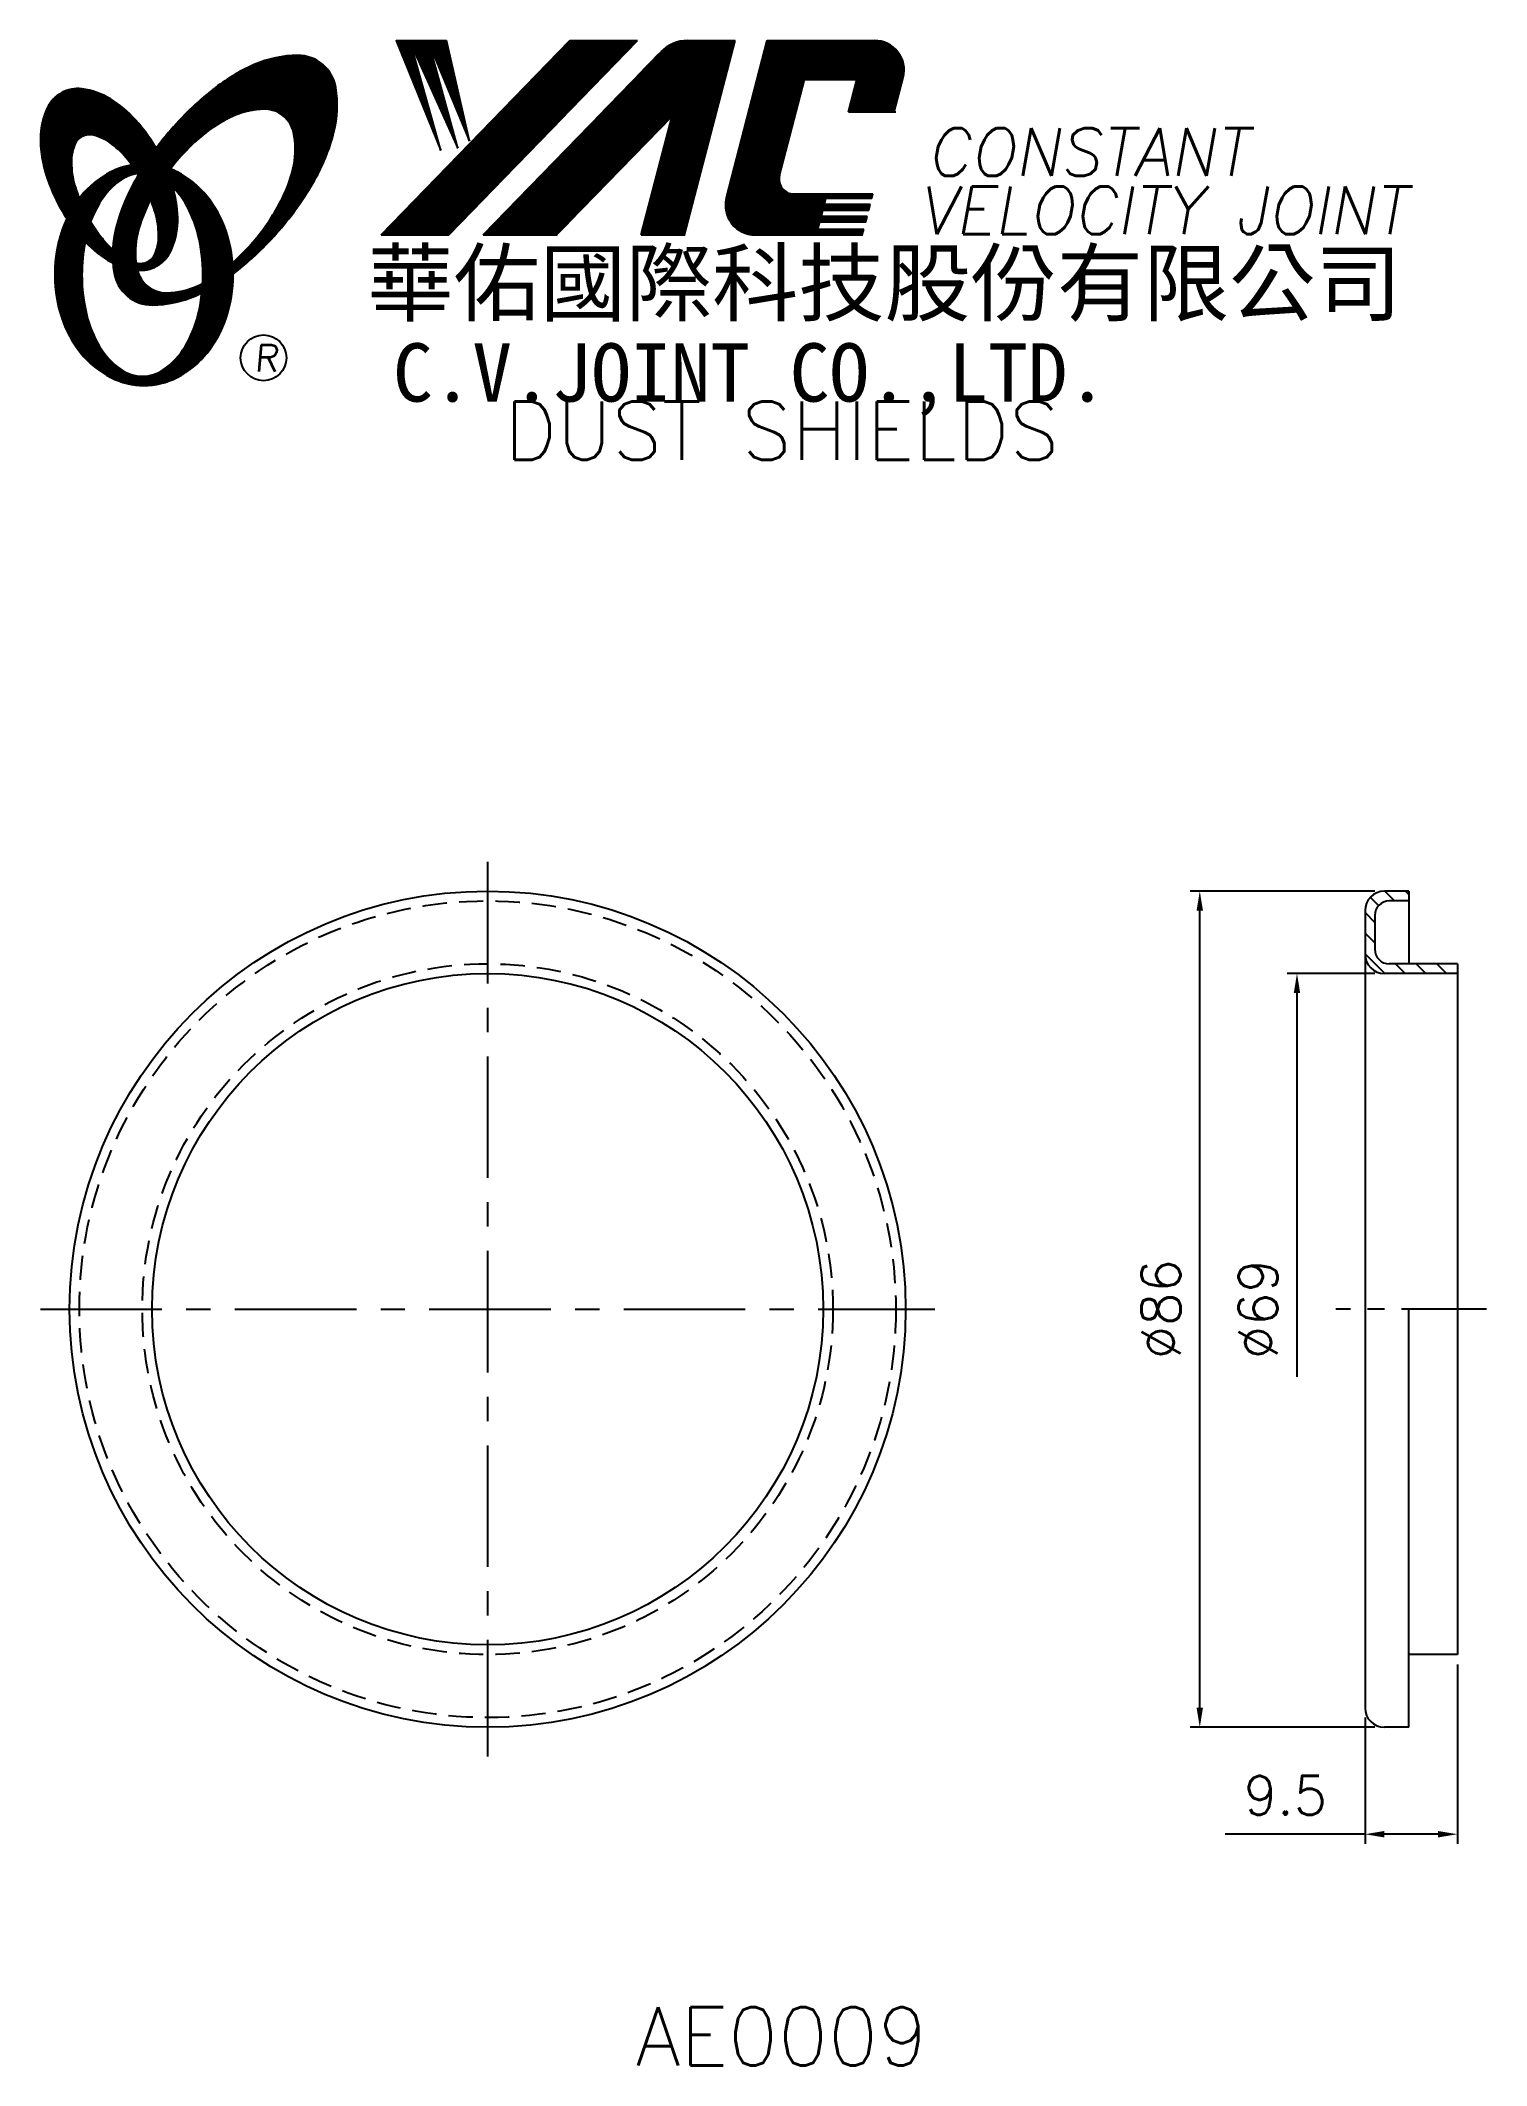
# Model space of a CAD drawing. Extents: x 520 to 669, y 219 to 428.
import ezdxf
from ezdxf.enums import TextEntityAlignment as Align

# ---------------------------------------------------------------- set-up
doc = ezdxf.new("R2010")
doc.units = 0
doc.header["$LTSCALE"] = 10
doc.header["$MEASUREMENT"] = 0
doc.linetypes.add('CENTER', pattern=[2, 1.25, -0.25, 0.25, -0.25])
doc.linetypes.add('HIDDEN', pattern=[0.375, 0.25, -0.125])
doc.layers.get('0').update_dxf_attribs({"linetype": 'CONTINUOUS'})
doc.layers.get('DEFPOINTS').update_dxf_attribs({"linetype": 'CONTINUOUS'})
doc.layers.add('4', color=7, linetype='CONTINUOUS')
doc.styles.add('CHINA', font='KAIU.TTF')
doc.styles.add('ITALICC', font='simplex.shx')
doc.dimstyles.new('STANDARD$0', dxfattribs={"dimtxt": 4, "dimasz": 2, "dimexe": 1, "dimexo": 1, "dimgap": 2, "dimtad": 1, "dimdec": 4, "dimzin": 10, "dimtxsty": 'ITALICC', "dimcen": 2, "dimclrd": 5, "dimclre": 5, "dimclrt": 18, "dimaunit": 1, "dimazin": 3, "dimtp": 0.1, "dimtfac": 0.7, "dimtdec": 4, "dimtmove": 0, "dimatfit": 3, "dimtolj": 1, "dimtzin": 10})
pattern_1 = [(45, (589.656558, 183.773762), (-0.00727476112, 0.00727476112), [])]
pattern_2 = [(45, (421.066013, 220.078172), (-0.00883883476, 0.00883883476), [])]

# ---------------------------------------------------------------- blocks, each defined once
blk = doc.blocks.new('*D4')
at = {"color": 5, "linetype": 'BYBLOCK'}
for p, q in [((657.37, 331.54), (648.37, 331.54)), ((649.37, 329.54), (649.37, 290.06))]:
    blk.add_line(p, q, dxfattribs=at)
blk.add_solid([(649.04, 329.54), (649.7, 329.54), (649.37, 331.54)], dxfattribs=at)
at = {"layer": 'DEFPOINTS', "color": 0, "linetype": 'BYBLOCK'}
for p in [(649.37, 331.54), (658.37, 331.54), (656.37, 262.49)]:
    blk.add_point(p, dxfattribs=at)
at = {"color": 18, "linetype": 'BYBLOCK', "insert": (645.37, 297.02), "char_height": 4, "attachment_point": 5, "rotation": 90, "style": 'ITALICC'}
blk.add_mtext('\\A1;∅69', dxfattribs=at)
blk = doc.blocks.new('*D5')
at = {"color": 5, "linetype": 'BYBLOCK'}
for p, q in [((657.37, 340.02), (638.37, 340.02)), ((639.37, 256.02), (639.37, 338.02)), ((657.37, 254.02), (638.37, 254.02))]:
    blk.add_line(p, q, dxfattribs=at)
for points in [[(639.04, 338.02), (639.7, 338.02), (639.37, 340.02)], [(639.04, 256.02), (639.7, 256.02), (639.37, 254.02)]]:
    blk.add_solid(points, dxfattribs=at)
at = {"layer": 'DEFPOINTS', "color": 0, "linetype": 'BYBLOCK'}
for p in [(639.37, 340.02), (658.37, 340.02), (658.37, 254.02)]:
    blk.add_point(p, dxfattribs=at)
at = {"color": 18, "linetype": 'BYBLOCK', "insert": (635.37, 297.02), "char_height": 4, "attachment_point": 5, "rotation": 90, "style": 'ITALICC'}
blk.add_mtext('\\A1;∅86', dxfattribs=at)
blk = doc.blocks.new('*D6')
at = {"color": 5, "linetype": 'BYBLOCK'}
for p, q in [((665.87, 260.49), (665.87, 242.02)), ((656.37, 255.02), (656.37, 242.02)), ((656.37, 243.02), (641.99, 243.02)), ((663.87, 243.02), (658.37, 243.02))]:
    blk.add_line(p, q, dxfattribs=at)
for points in [[(658.37, 243.35), (658.37, 242.68), (656.37, 243.02)], [(663.87, 243.35), (663.87, 242.68), (665.87, 243.02)]]:
    blk.add_solid(points, dxfattribs=at)
at = {"layer": 'DEFPOINTS', "color": 0, "linetype": 'BYBLOCK'}
for p in [(665.87, 261.49), (656.37, 256.02), (656.37, 243.02)]:
    blk.add_point(p, dxfattribs=at)
at = {"color": 18, "linetype": 'BYBLOCK', "insert": (648.18, 247.02), "char_height": 4, "attachment_point": 5, "style": 'ITALICC'}
blk.add_mtext('\\A1;9.5', dxfattribs=at)

msp = doc.modelspace()

# ---------------------------------------------------------------- hatches: boundary and pattern name
at = {"layer": '4', "linetype": 'CONTINUOUS'}
h = msp.add_hatch(dxfattribs=at)
h.set_pattern_fill('ANSI31', color=5, scale=0.1, style=0)
h.set_pattern_definition(pattern_2)
h.paths.add_polyline_path([(581.52472, 427.50916), (574.56741, 427.50916), (555.1508, 407.5054), (562.10811, 407.5054)])
h.paths.add_polyline_path([(585.07161, 419.74358), (581.89124, 407.5054), (586.37222, 407.5054), (591.57066, 427.50916), (586.67393, 427.50916, 0.202785967), (583.93986, 426.35274), (565.64572, 407.5054), (573.19264, 407.5054)])
h.paths.add_polyline_path([(598.69872, 423.51074), (604.09244, 423.51074), (603.22342, 420.16672), (607.94024, 420.16672), (608.85696, 423.69429, 0.490800957), (605.90675, 427.50916), (594.87244, 427.50916), (590.66538, 411.32026, 0.490800957), (593.61558, 407.5054), (604.6499, 407.5054), (604.80435, 408.09971), (600.08753, 408.09971), (600.28089, 408.84379), (604.99771, 408.84379), (605.15627, 409.45393), (600.43945, 409.45393), (600.60069, 410.0744), (605.31752, 410.0744), (605.4737, 410.67539), (600.75688, 410.67539), (600.91368, 411.27877), (605.6305, 411.27877), (605.74723, 411.72796), (597.60748, 411.72796, -0.490800957), (596.13238, 413.6354)])
h = msp.add_hatch(dxfattribs=at)
h.set_pattern_fill('ANSI31', color=1, scale=0.1, style=0)
h.set_pattern_definition(pattern_2)
h.paths.add_polyline_path([(561.88278, 427.50916), (556.70545, 427.50916), (561.27622, 416.20542), (558.21028, 427.1634), (563.04502, 416.44107), (560.09701, 427.1634), (564.22423, 417.14804)])
h = msp.add_hatch(dxfattribs=at)
h.set_pattern_fill('ANSI31', color=5, scale=0.082305, style=0)
h.set_pattern_definition([(45, (421.066013, 220.078172), (-0.00727476112, 0.00727476112), [])])
h.paths.add_polyline_path([(543.10148, 420.44668, -0.172879177), (545.04296, 419.78811, -0.172879177), (546.13025, 418.05006, -0.104527385), (546.15803, 414.72187, -0.065680101), (544.9885, 411.31991, -0.051823203), (542.54808, 407.47752, -0.044272532), (539.87311, 404.65119, -0.020203161), (539.92669, 403.51327, 0.006517006), (540.33124, 403.82535, 0.049863361), (544.88467, 408.23841, 0.049863361), (548.47431, 413.46557, 0.063682799), (550.29535, 418.09292, 0.103597411), (550.48465, 422.67689, 0.177892575), (549.13604, 425.04717, 0.177892575), (546.57365, 425.98049, 0.103597411), (542.08585, 425.02745, 0.063682799), (537.82811, 422.45837, 0.049863361), (533.27468, 418.04531, 0.016070017), (532.00399, 416.439, -0.007061632), (532.25127, 416.00197, -0.031648676), (533.20385, 413.96539, -0.008069351), (533.63576, 414.5297, -0.051823203), (536.81413, 417.78816, -0.065680101), (539.85606, 419.70851, -0.104527385)])
h.paths.add_polyline_path([(530.02581, 407.28536, -0.065680101), (531.19535, 410.68731, -0.006063428), (531.43929, 411.16233, 0.027613469), (530.71245, 412.7504, 0.017011252), (530.17903, 413.68537, 0.007829282), (529.68505, 412.81815, 0.063682799), (527.864, 408.1908, 0.103597411), (527.6747, 403.60683, 0.177892575), (529.02331, 401.23655, 0.177892575), (531.5857, 400.30322, 0.103597411), (536.0735, 401.25627, 0.008811776), (536.70047, 401.54635, 0.013922709), (536.77779, 402.51616, -0.009086703), (536.32778, 402.29871, -0.104527385), (533.08236, 401.56055, -0.172879177), (531.14088, 402.21912, -0.172879177), (530.05359, 403.95717, -0.104527385)])
h = msp.add_hatch(dxfattribs=at)
h.set_pattern_fill('ANSI31', color=3, scale=0.082305, style=0)
h.set_pattern_definition(pattern_1)
h.paths.add_polyline_path([(527.30498, 421.49751, 0.106488277), (524.3631, 422.53608, 0.158297415), (522.2729, 422.14104, 0.158297415), (520.81357, 420.59335, 0.106488277), (520.10276, 417.55558, 0.071723199), (520.5208, 414.24263, 0.058080454), (522.06579, 410.42724, 0.058080454), (524.44683, 407.06945, 0.071723199), (527.01207, 404.9317, 0.020895977), (527.55226, 404.62971, -0.030777155), (527.53635, 406.00593, -0.042059526), (526.44, 407.16869, -0.04691039), (524.82083, 409.64984, -0.04691039), (523.69255, 412.38932, -0.060581117), (523.29045, 414.65139, -0.10187153), (523.60207, 416.73959, -0.185892489), (524.38216, 417.63123, -0.185892489), (525.5588, 417.76935, -0.10187153), (527.45645, 416.84382, -0.060581117), (529.09329, 415.23155, -0.04691039), (530.71245, 412.7504, -0.04691039), (531.84073, 410.01091, -0.060581117), (532.24283, 407.74885, -0.10187153), (531.93121, 405.66064, -0.185892489), (531.15112, 404.769, -0.185892489), (529.97448, 404.63088, -0.002013383), (529.93368, 404.64151, 0.021593804), (530.05359, 403.95717, 0.006477741), (530.0716, 403.88013, 0.14950097), (532.04415, 404.28817, 0.158297415), (533.50348, 405.83586, 0.106488277), (534.2143, 408.87363, 0.071723199), (533.79625, 412.18658, 0.058080454), (532.25127, 416.00197, 0.058080454), (529.87022, 419.35976, 0.071723199)])
h = msp.add_hatch(dxfattribs=at)
h.set_pattern_fill('ANSI31', color=1, scale=0.082305, style=0)
h.set_pattern_definition(pattern_1)
h.paths.add_polyline_path([(528.3986, 413.17406, -0.120168026), (530.0904, 413.82745, 0.016865385), (529.49063, 414.71019, 0.076648372), (527.33441, 413.99127, 0.104809576), (524.24995, 411.47818, 0.005838257), (524.08301, 411.26597, 0.028089978), (524.82083, 409.64984, 0.014237292), (525.26296, 408.86479, -0.045767751), (526.18814, 410.80164, -0.106890197)])
h.paths.add_polyline_path([(524.36724, 403.41944, -0.048711043), (524.69734, 406.79978, -0.007865741), (524.44683, 407.06945, -0.037695478), (522.81096, 409.18821, 0.03042545), (522.28563, 407.88424, 0.080710289), (521.5602, 403.41944, 0.080710289), (522.28563, 398.95465, 0.089265679), (524.24995, 395.36071, 0.104809576), (527.33441, 392.84761, 0.11926607), (530.7436, 392.02268, 0.11926607), (534.15279, 392.84761, 0.104809576), (537.23725, 395.36071, 0.089265679), (539.20157, 398.95465, 0.080710289), (539.92701, 403.41944, 0.080710289), (539.20157, 407.88424, 0.089265679), (537.23725, 411.47818, 0.104809576), (534.15279, 413.99127, 0.025513357), (533.45956, 414.30402, 0.004818181), (533.20385, 413.96539, -0.023722145), (533.74507, 412.36864, -0.065307489), (534.98025, 410.80164, -0.073950765), (536.2927, 407.60391, -0.060532391), (536.80116, 403.41944, -0.060532391), (536.2927, 399.23498, -0.073950765), (534.98025, 396.03725, -0.106890197), (532.76979, 393.66483, -0.153118262), (530.5842, 392.97945, -0.153118262), (528.3986, 393.66483, -0.106890197), (526.18814, 396.03725, -0.073950765), (524.87569, 399.23498, -0.060532391)])
h = msp.add_hatch(dxfattribs=at)
h.set_pattern_fill('ANSI31', color=5, scale=12, angle=90, style=0)
h.set_pattern_definition([(135, (420.4987, 221.5354), (-1.06066, -1.06066), [])])
h.paths.add_polyline_path([(658.86944, 332.54006, -0.414213562), (657.36944, 334.04006), (657.36944, 337.51506, -0.414213562), (658.86944, 339.01506), (660.86944, 339.01506), (660.86944, 340.01506), (658.36944, 340.01506, 0.414213562), (656.36944, 338.01506), (656.36944, 333.54006, 0.414213562), (658.36944, 331.54006), (665.86944, 331.54006), (665.86944, 332.54006)])

# ---------------------------------------------------------------- linework, layer by layer
at = {"layer": '4', "color": 5, "linetype": 'CONTINUOUS'}
for p, q in [((555.1508, 407.5054), (574.56741, 427.50916)), ((562.10811, 407.5054), (581.52472, 427.50916)), ((574.56741, 427.50916), (581.52472, 427.50916)), ((586.37222, 407.5054), (591.57066, 427.50916)), ((586.67393, 427.50916), (591.57066, 427.50916)), ((590.66538, 411.32026), (594.87244, 427.50916)), ((594.87244, 427.50916), (605.90675, 427.50916)), ((565.64572, 407.5054), (583.93986, 426.35274)), ((596.13238, 413.6354), (598.69872, 423.51074)), ((598.69872, 423.51074), (604.09244, 423.51074)), ((603.22342, 420.16672), (604.09244, 423.51074)), ((607.94024, 420.16672), (608.85696, 423.69429)), ((573.19264, 407.5054), (585.07161, 419.74358)), ((581.89124, 407.5054), (585.07161, 419.74358)), ((603.22342, 420.16672), (608.09067, 420.16672)), ((597.60748, 411.72796), (605.74723, 411.72796)), ((600.75688, 410.67539), (600.91368, 411.27877)), ((600.75688, 410.67539), (605.4737, 410.67539)), ((600.91368, 411.27877), (605.6305, 411.27877)), ((605.31752, 410.0744), (605.4737, 410.67539)), ((605.6305, 411.27877), (605.74723, 411.72796)), ((600.08753, 408.09971), (600.28089, 408.84379)), ((600.28089, 408.84379), (604.99771, 408.84379)), ((600.43945, 409.45393), (600.60069, 410.0744)), ((600.43945, 409.45393), (605.15627, 409.45393)), ((600.60069, 410.0744), (605.31752, 410.0744)), ((604.99771, 408.84379), (605.15627, 409.45393)), ((555.1508, 407.5054), (562.10811, 407.5054)), ((565.64572, 407.5054), (573.19264, 407.5054)), ((581.89124, 407.5054), (586.37222, 407.5054)), ((593.61558, 407.5054), (604.6499, 407.5054)), ((600.08753, 408.09971), (604.80435, 408.09971)), ((604.6499, 407.5054), (604.80435, 408.09971))]:
    msp.add_line(p, q, dxfattribs=at)
at = {"layer": '4', "color": 1, "linetype": 'CONTINUOUS'}
for p, q in [((556.70545, 427.50916), (561.27622, 416.20542)), ((556.70545, 427.50916), (561.88278, 427.50916)), ((558.21028, 427.1634), (563.04502, 416.44107)), ((561.27622, 416.20542), (558.21028, 427.1634)), ((560.09701, 427.1634), (564.22423, 417.14804)), ((563.04502, 416.44107), (560.09701, 427.1634)), ((564.22423, 417.14804), (561.88278, 427.50916))]:
    msp.add_line(p, q, dxfattribs=at)
at = {"layer": '4', "color": 5, "linetype": 'CENTER'}
for p, q in [((566.10093, 343.01506), (566.10093, 251.01506)), ((520.10093, 297.01506), (612.10093, 297.01506))]:
    msp.add_line(p, q, dxfattribs=at)
at = {"layer": '4', "color": 7, "linetype": 'CONTINUOUS'}
for p, q in [((660.86944, 340.01506), (658.36944, 340.01506)), ((660.86944, 340.01506), (660.86944, 332.54006)), ((656.36944, 338.01506), (656.36944, 256.01506)), ((657.36944, 337.51506), (657.36944, 334.04006)), ((660.86944, 339.01506), (658.86944, 339.01506)), ((665.86944, 331.54006), (658.36944, 331.54006)), ((665.86944, 332.54006), (658.86944, 332.54006)), ((665.86944, 332.54006), (665.86944, 261.49006)), ((660.86944, 254.01506), (660.86944, 297.01506)), ((665.86944, 261.49006), (660.86944, 261.49006)), ((660.86944, 254.01506), (658.36944, 254.01506))]:
    msp.add_line(p, q, dxfattribs=at)
at = {"layer": '4', "color": 5, "linetype": 'CENTER', "ltscale": 0.7}
msp.add_line((668.86944, 297.01506), (653.36944, 297.01506), dxfattribs=at)
at = {"layer": '4', "color": 5, "linetype": 'CONTINUOUS'}
for points in [[(539.92669, 403.51327, 0.006517006), (540.33124, 403.82535, 0.049863361), (544.88467, 408.23841, 0.049863361), (548.47431, 413.46557, 0.063682799), (550.29535, 418.09292, 0.103597411), (550.48465, 422.67689, 0.177892575), (549.13604, 425.04717, 0.177892575), (546.57365, 425.98049, 0.103597411), (542.08585, 425.02745, 0.063682799), (537.82811, 422.45837, 0.049863361), (533.27468, 418.04531, 0.016070017), (532.00399, 416.439)], [(539.87311, 404.65119, 0.044272532), (542.54808, 407.47752, 0.051823203), (544.9885, 411.31991, 0.065680101), (546.15803, 414.72187, 0.104527385), (546.13025, 418.05006, 0.172879177), (545.04296, 419.78811, 0.172879177), (543.10148, 420.44668, 0.104527385), (539.85606, 419.70851, 0.065680101), (536.81413, 417.78816, 0.051823203), (533.63576, 414.5297, 0.008069351), (533.20385, 413.96539)], [(530.17903, 413.68537, 0.007829282), (529.68505, 412.81815, 0.063682799), (527.864, 408.1908, 0.103597411), (527.6747, 403.60683, 0.177892575), (529.02331, 401.23655, 0.177892575), (531.5857, 400.30322, 0.103597411), (536.0735, 401.25627, 0.008811776), (536.70047, 401.54635, 0.008811776)], [(531.43929, 411.16233, 0.006063428), (531.19535, 410.68731, 0.065680101), (530.02581, 407.28536, 0.104527385), (530.05359, 403.95717, 0.172879177), (531.14088, 402.21912, 0.172879177), (533.08236, 401.56055, 0.104527385), (536.32778, 402.29871, 0.009086703), (536.77779, 402.51616, 0.009086703)]]:
    msp.add_lwpolyline(points, format="xyb", dxfattribs=at)
at = {"layer": '4', "color": 3, "linetype": 'CONTINUOUS'}
for points in [[(530.0716, 403.88013, 0.14950097), (532.04415, 404.28817, 0.158297415), (533.50348, 405.83586, 0.106488277), (534.2143, 408.87363, 0.071723199), (533.79625, 412.18658, 0.058080454), (532.25127, 416.00197, 0.058080454), (529.87022, 419.35976, 0.071723199), (527.30498, 421.49751, 0.106488277), (524.3631, 422.53608, 0.158297415), (522.2729, 422.14104, 0.158297415), (520.81357, 420.59335, 0.106488277), (520.10276, 417.55558, 0.071723199), (520.5208, 414.24263, 0.058080454), (522.06579, 410.42724, 0.058080454), (524.44683, 407.06945, 0.071723199), (527.01207, 404.9317, 0.020895977), (527.55226, 404.62971, 0.020895977)], [(529.93368, 404.64151, 0.002013383), (529.97448, 404.63088, 0.185892489), (531.15112, 404.769, 0.185892489), (531.93121, 405.66064, 0.10187153), (532.24283, 407.74885, 0.060581117), (531.84073, 410.01091, 0.04691039), (530.71245, 412.7504, 0.04691039), (529.09329, 415.23155, 0.060581117), (527.45645, 416.84382, 0.10187153), (525.5588, 417.76935, 0.185892489), (524.38216, 417.63123, 0.185892489), (523.60207, 416.73959, 0.10187153), (523.29045, 414.65139, 0.060581117), (523.69255, 412.38932, 0.04691039), (524.82083, 409.64984, 0.04691039), (526.44, 407.16869, 0.042059526), (527.53635, 406.00593, 0.042059526)]]:
    msp.add_lwpolyline(points, format="xyb", dxfattribs=at)
at = {"layer": '4', "color": 1, "linetype": 'CONTINUOUS'}
for points in [[(529.49063, 414.71019, 0.076648372), (527.33441, 413.99127, 0.104809576), (524.24995, 411.47818, 0.005838257), (524.08301, 411.26597, 0.005838257)], [(522.81096, 409.18821, 0.03042545), (522.28563, 407.88424, 0.080710289), (521.5602, 403.41944, 0.080710289), (522.28563, 398.95465, 0.089265679), (524.24995, 395.36071, 0.104809576), (527.33441, 392.84761, 0.11926607), (530.7436, 392.02268, 0.11926607), (534.15279, 392.84761, 0.104809576), (537.23725, 395.36071, 0.089265679), (539.20157, 398.95465, 0.080710289), (539.92701, 403.41944, 0.080710289), (539.20157, 407.88424, 0.089265679), (537.23725, 411.47818, 0.104809576), (534.15279, 413.99127, 0.025513357), (533.45956, 414.30402, 0.025513357)], [(530.0904, 413.82745, 0.120168026), (528.3986, 413.17406, 0.106890197), (526.18814, 410.80164, 0.045767751), (525.26296, 408.86479, 0.045767751)], [(524.69734, 406.79978, 0.048711043), (524.36724, 403.41944, 0.060532391), (524.87569, 399.23498, 0.073950765), (526.18814, 396.03725, 0.106890197), (528.3986, 393.66483, 0.153118262), (530.5842, 392.97945, 0.153118262), (532.76979, 393.66483, 0.106890197), (534.98025, 396.03725, 0.073950765), (536.2927, 399.23498, 0.060532391), (536.80116, 403.41944, 0.060532391), (536.2927, 407.60391, 0.073950765), (534.98025, 410.80164, 0.065307489), (533.74507, 412.36864)]]:
    msp.add_lwpolyline(points, format="xyb", dxfattribs=at)
at = {"layer": '4', "color": 5, "linetype": 'CONTINUOUS'}
msp.add_circle((543.04784, 394.87372), 2.35282, dxfattribs=at)
at = {"layer": '4', "color": 7, "linetype": 'CONTINUOUS'}
for radius in [43, 34.525]:
    msp.add_circle((566.10093, 297.01506), radius, dxfattribs=at)
at = {"layer": '4', "color": 5, "linetype": 'HIDDEN'}
for radius in [42, 35.525]:
    msp.add_circle((566.10093, 297.01506), radius, dxfattribs=at)
at = {"layer": '4', "color": 5, "linetype": 'CONTINUOUS'}
for centre, radius, start, end in [((586.67393, 423.69892), 3.81024, 90, 135.8533387), ((605.90675, 424.46096), 3.04819, 345.4326059, 90), ((597.60748, 413.25206), 1.5241, 165.4326059, 270), ((593.61558, 410.55359), 3.04819, 165.4326059, 270)]:
    msp.add_arc(centre, radius, start, end, dxfattribs=at)
at = {"layer": '4', "color": 7, "linetype": 'CONTINUOUS'}
for centre, radius, start, end in [((658.36944, 338.01506), 2, 90, 180), ((658.86944, 337.51506), 1.5, 90, 180), ((658.36944, 333.54006), 2, 180, 270), ((658.86944, 334.04006), 1.5, 180, 270), ((658.36944, 256.01506), 2, 180, 270)]:
    msp.add_arc(centre, radius, start, end, dxfattribs=at)

# ---------------------------------------------------------------- texts
at = {"layer": '4', "color": 5, "linetype": 'CONTINUOUS', "style": 'ITALICC'}
for s, height, oblique, p in [('CONSTANT', 4.9, 10, (611.29962, 413.57586)), ('VELOCITY JOINT', 4.9, 10, (610.42139, 407.58048)), ('R', 2.75625, 5, (542.08915, 393.46412))]:
    msp.add_text(s, height=height, dxfattribs=dict(at, oblique=oblique)).set_placement(p)
at = {"layer": '4', "color": 7, "linetype": 'CONTINUOUS', "style": 'CHINA'}
for s, height, p in [('華佑國際科技股份有限公司', 6.5, (553.73745, 399.31555)), ('C.V.JOINT CO.,LTD.', 6, (556.36608, 390.36933))]:
    msp.add_text(s, height=height, dxfattribs=at).set_placement(p)
at = {"layer": '4', "color": 18, "linetype": 'CONTINUOUS', "style": 'ITALICC'}
for s, p in [('DUST SHIELDS', (596.36881, 384.37651)), ('AE0009', (596.36881, 219.22912))]:
    msp.add_text(s, height=6, dxfattribs=at).set_placement(p, align=Align.CENTER)

# ---------------------------------------------------------------- dimensions: what is measured, and where the dimension line sits
at = {"layer": '4', "color": 7, "linetype": 'CONTINUOUS'}
dim = msp.add_linear_dim(base=(639.36947, 340.01506), p1=(658.36944, 254.01506), p2=(658.36944, 340.01506), angle=90, text='%%C86', dimstyle='STANDARD$0', dxfattribs=at)
dim.commit()
dim.dimension.update_dxf_attribs({"geometry": '*D5', "text_midpoint": (635.36947, 297.01506)})
dim = msp.add_linear_dim(base=(649.36943, 331.54006), p1=(656.36944, 262.49006), p2=(658.36944, 331.54006), angle=90, text='%%C69', dimstyle='STANDARD$0', override={"dimcen": -2, "dimse1": 1, "dimsd1": 1}, dxfattribs=at)
dim.commit()
dim.dimension.update_dxf_attribs({"geometry": '*D4', "text_midpoint": (645.36943, 297.01506)})
dim = msp.add_linear_dim(base=(656.36944, 243.01506), p1=(665.86944, 261.49006), p2=(656.36944, 256.01506), text='9.5', dimstyle='STANDARD$0', dxfattribs=at)
dim.commit()
dim.dimension.update_dxf_attribs({"geometry": '*D6', "text_midpoint": (648.17896, 247.01506)})

doc.saveas('drawing.dxf')
